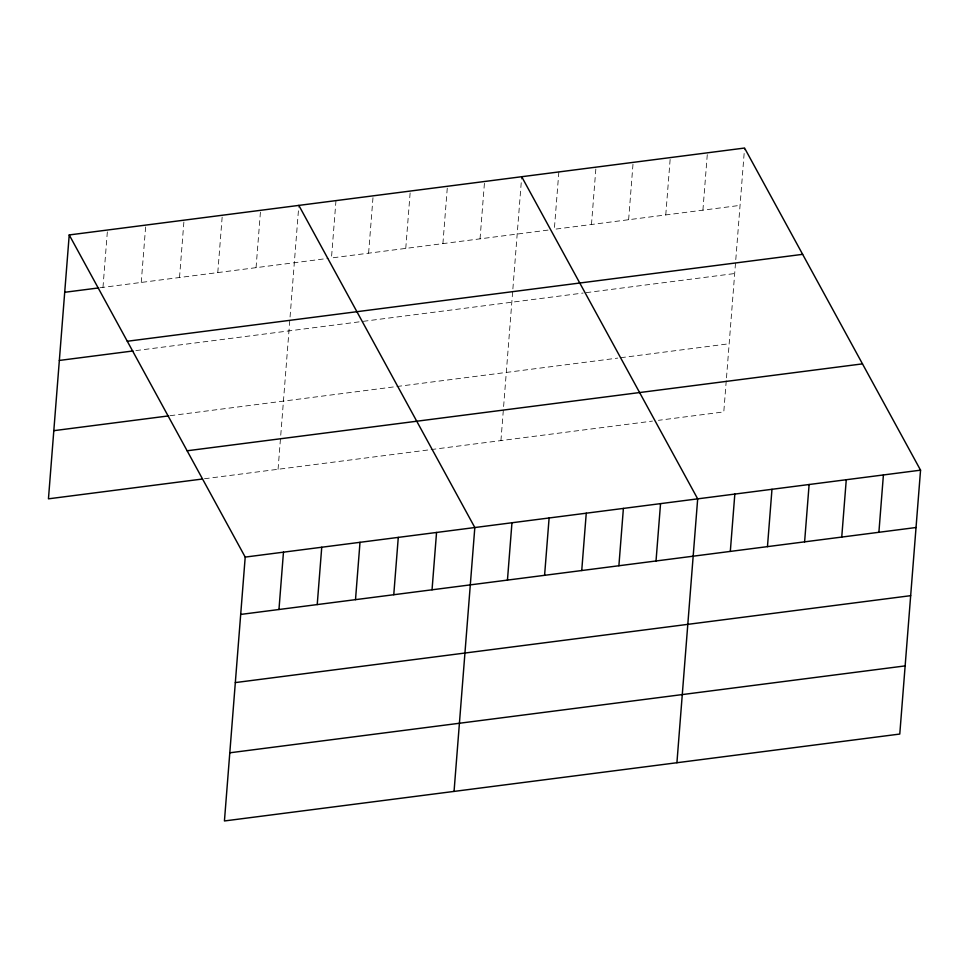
<?xml version="1.0" encoding="UTF-8"?>
<svg xmlns="http://www.w3.org/2000/svg" width="969" height="969" viewBox="0 0 969 969"><rect width="100%" height="100%" fill="white"/><g stroke="black" fill="none" stroke-linecap="round" stroke-linejoin="round"><path stroke-width="0.73" stroke-dasharray="4.84 3.63" d="M102.98 287.369L107.486 230.028M141.244 282.439L145.762 225.099M179.519 277.509L184.025 220.169M217.783 272.592L222.301 215.251M256.058 267.662L260.564 210.321M278.067 469.275L280.513 438.158M280.756 435.202L298.718 206.906M335.977 200.619L331.471 257.96L551.361 229.665M368.608 253.175L373.126 195.835M405.757 248.403L410.275 191.063M442.906 243.619L447.412 186.278M480.043 238.834L484.561 181.494M500.937 440.592L503.383 409.475M503.614 406.52L512.758 290.361M512.88 288.883L521.697 176.721M558.847 171.937L554.329 229.278L740.05 205.38M591.478 224.493L595.983 167.153M628.627 219.721L633.132 162.38M665.764 214.936L670.282 157.596M702.913 210.152L707.418 152.811M726.241 380.793L723.795 411.91L658.423 420.328M726.484 377.837L744.567 148.039M100.025 287.745L328.491 258.335M135.878 350.596L360.274 321.72M363.242 321.333L583.144 293.038M586.112 292.65L734.684 273.537M170.096 415.701L617.725 358.094M620.705 357.718L729.16 343.753M204.471 478.747L429.618 449.773M431.108 449.58L652.476 421.091"/><path stroke-width="1.45" d="M69.223 234.946L245.205 557.09L224.433 820.961L899.777 734.054L920.55 470.171L744.567 148.039L69.223 234.946L48.45 498.829L201.528 479.134M278.963 609.501L283.469 552.16M317.226 604.571L321.744 547.231M355.502 599.654L360.008 542.313M393.765 594.724L398.283 537.383M432.041 589.806L436.547 532.466M454.049 791.419L474.822 527.536L298.84 205.404M507.453 580.092L511.959 522.751M544.59 575.32L549.108 517.979M581.739 570.535L586.257 513.195M618.888 565.751L623.394 508.41M656.025 560.978L660.543 503.638M676.919 762.736L697.68 498.853L521.697 176.721M730.311 551.409L734.829 494.069M767.46 546.637L771.978 489.297M804.609 541.853L809.115 484.512M841.746 537.068L846.264 479.728M878.895 532.296L883.401 474.955M64.705 292.287L98.559 287.938M127.29 341.258L802.635 254.338M59.339 360.444L132.935 350.972M53.816 430.672L168.618 415.895M187.126 450.779L862.471 363.872M245.205 557.09L920.55 470.171M240.687 614.431L916.032 527.511M235.322 682.588L910.678 595.669M229.798 752.804L905.143 665.897"/></g></svg>
